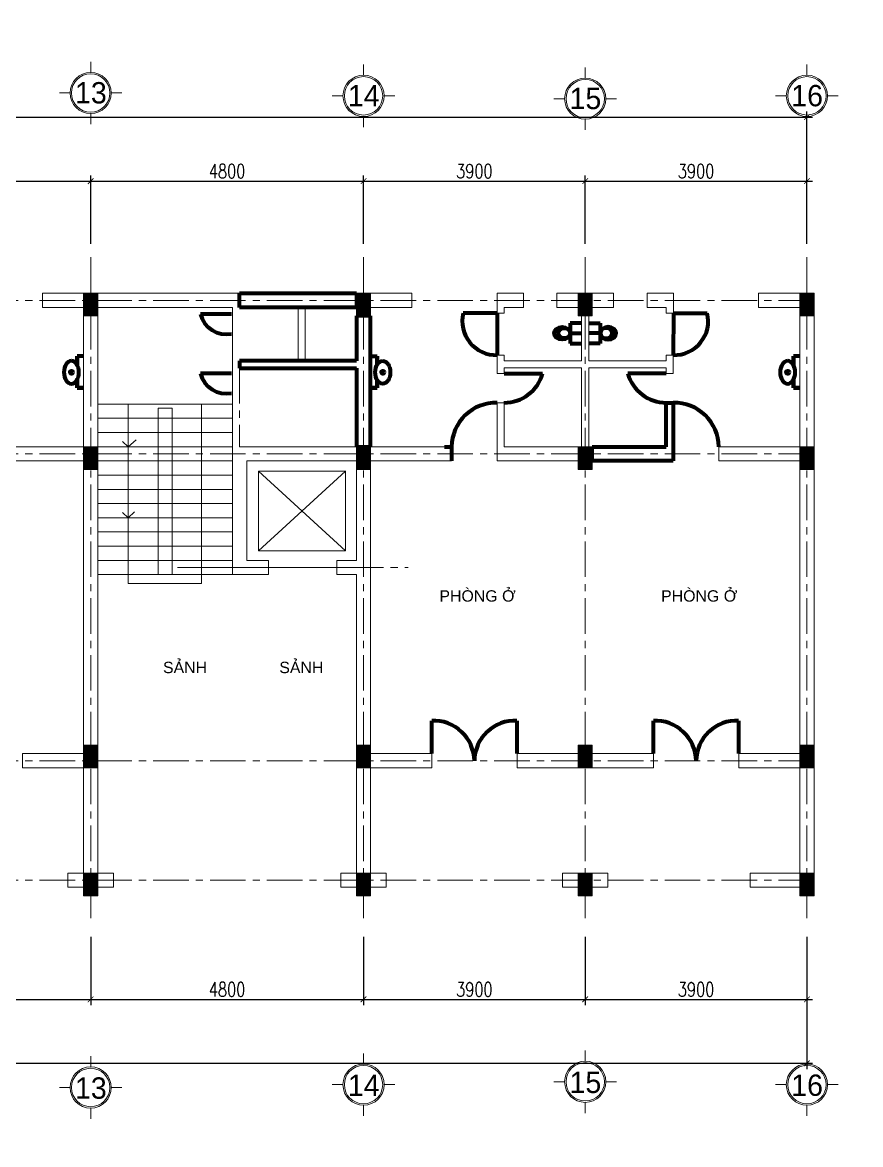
# Model space of a CAD drawing. Header units: millimetres. Extents: x 0 to 8478784, y 0 to 684185.
# Drawn here: x 4061572 to 4076316, y 247058 to 266799 of the extents above; entities that cross this region are included whole.
import ezdxf
from ezdxf.enums import TextEntityAlignment as Align

# ---------------------------------------------------------------- set-up
doc = ezdxf.new("R2010")
doc.units = ezdxf.units.MM
doc.header["$LTSCALE"] = 5000
doc.header["$MEASUREMENT"] = 0
doc.header["$PDMODE"] = 1
doc.header["$PDSIZE"] = -2
doc.linetypes.add('CENTER', pattern=[2, 1.25, -0.25, 0.25, -0.25])
doc.linetypes.add('HIDDEN', pattern=[0.375, 0.25, -0.125])
for name, color, linetype, lineweight in [('00-XM.Dim', 8, 'Continuous', 15), ('00-XMT.Axes', 22, 'CENTER', 15), ('00-XMT.Text', 4, 'Continuous', 20), ('02-XMT.Beams', 94, 'Continuous', 25), ('net thay', 7, 'Continuous', 15), ('Timtruc', 1, 'CENTER', 13)]:
    doc.layers.add(name, color=color, linetype=linetype, lineweight=lineweight)
doc.styles.add('S1', font='VHARIAL.TTF', dxfattribs={"height": 200})
doc.styles.add('VnAvantH', font='VHAVAN.TTF')
doc.styles.add('vnsimli 0.7', font='vnsimli.shx', dxfattribs={"width": 0.75})
doc.dimstyles.new('XMT 1-1-100', dxfattribs={"dimscale": 100, "dimtxt": 2.5, "dimasz": 1, "dimexe": 1, "dimexo": 0, "dimgap": 0.5, "dimtad": 1, "dimdec": 0, "dimzin": 0, "dimdsep": 46, "dimtxsty": 'vnsimli 0.7', "dimblk": 'ARCHTICK', "dimcen": 1.5, "dimdle": 1, "dimclrd": 8, "dimclre": 8, "dimclrt": 116, "dimadec": 0, "dimazin": 0, "dimtfac": 1, "dimtdec": 0, "dimtofl": 0, "dimtmove": 0, "dimatfit": 3, "dimfxl": 0.18, "dimtolj": 1, "dimtzin": 0, "dimarcsym": 0})

# ---------------------------------------------------------------- blocks, each defined once
blk = doc.blocks.new('_ArchTick')
at = {"color": 0, "linetype": 'ByBlock', "const_width": 0.15}
blk.add_lwpolyline([(-0.5, -0.5), (0.5, 0.5)], dxfattribs=at)
blk = doc.blocks.new('*D89')
at = {"layer": '00-XM.Dim', "color": 8, "linetype": 'Continuous', "lineweight": -2, "transparency": 16777216}
for p, q in [((4018702, 251492), (4018702, 248387)), ((4075372, 250224), (4075372, 248387)), ((4018602, 248487), (4075472, 248487))]:
    blk.add_line(p, q, dxfattribs=at)
at = {"layer": 'Defpoints', "color": 0, "linetype": 'Continuous', "lineweight": 100, "transparency": 16777216}
for p in [(4018702, 251492), (4075372, 250224), (4075372, 248487)]:
    blk.add_point(p, dxfattribs=at)
at = {"layer": '00-XM.Dim', "color": 8, "linetype": 'Continuous', "lineweight": -2, "transparency": 16777216, "xscale": 100, "yscale": 100, "zscale": 100, "rotation": 180}
blk.add_blockref('_ArchTick', (4018702, 248487), dxfattribs=at)
at = {"layer": '00-XM.Dim', "color": 8, "linetype": 'Continuous', "lineweight": -2, "transparency": 16777216, "xscale": 100, "yscale": 100, "zscale": 100}
blk.add_blockref('_ArchTick', (4075372, 248487), dxfattribs=at)
at = {"layer": '00-XM.Dim', "color": 116, "linetype": 'Continuous', "lineweight": 15, "transparency": 16777216, "insert": (4049073, 248662), "char_height": 250, "attachment_point": 5, "style": 'vnsimli 0.7'}
blk.add_mtext('\\A1;56670', dxfattribs=at)
blk = doc.blocks.new('*D85')
at = {"layer": '00-XM.Dim', "color": 8, "linetype": 'Continuous', "lineweight": -2, "transparency": 16777216}
for p, q in [((4058872, 250713), (4058872, 249512)), ((4062772, 250713), (4062772, 249512)), ((4058772, 249612), (4062872, 249612))]:
    blk.add_line(p, q, dxfattribs=at)
at = {"layer": 'Defpoints', "color": 0, "linetype": 'Continuous', "lineweight": 100, "transparency": 16777216}
for p in [(4058872, 250713), (4062772, 250713), (4062772, 249612)]:
    blk.add_point(p, dxfattribs=at)
at = {"layer": '00-XM.Dim', "color": 8, "linetype": 'Continuous', "lineweight": -2, "transparency": 16777216, "xscale": 100, "yscale": 100, "zscale": 100, "rotation": 180}
blk.add_blockref('_ArchTick', (4058872, 249612), dxfattribs=at)
at = {"layer": '00-XM.Dim', "color": 8, "linetype": 'Continuous', "lineweight": -2, "transparency": 16777216, "xscale": 100, "yscale": 100, "zscale": 100}
blk.add_blockref('_ArchTick', (4062772, 249612), dxfattribs=at)
at = {"layer": '00-XM.Dim', "color": 116, "linetype": 'Continuous', "lineweight": 15, "transparency": 16777216, "insert": (4060822, 249787), "char_height": 250, "attachment_point": 5, "style": 'vnsimli 0.7'}
blk.add_mtext('\\A1;3900', dxfattribs=at)
blk = doc.blocks.new('*D86')
at = {"layer": '00-XM.Dim', "color": 8, "linetype": 'Continuous', "lineweight": -2, "transparency": 16777216}
for p, q in [((4062772, 250713), (4062772, 249512)), ((4067572, 250713), (4067572, 249512)), ((4062672, 249612), (4067672, 249612))]:
    blk.add_line(p, q, dxfattribs=at)
at = {"layer": 'Defpoints', "color": 0, "linetype": 'Continuous', "lineweight": 100, "transparency": 16777216}
for p in [(4062772, 250713), (4067572, 250713), (4067572, 249612)]:
    blk.add_point(p, dxfattribs=at)
at = {"layer": '00-XM.Dim', "color": 8, "linetype": 'Continuous', "lineweight": -2, "transparency": 16777216, "xscale": 100, "yscale": 100, "zscale": 100, "rotation": 180}
blk.add_blockref('_ArchTick', (4062772, 249612), dxfattribs=at)
at = {"layer": '00-XM.Dim', "color": 8, "linetype": 'Continuous', "lineweight": -2, "transparency": 16777216, "xscale": 100, "yscale": 100, "zscale": 100}
blk.add_blockref('_ArchTick', (4067572, 249612), dxfattribs=at)
at = {"layer": '00-XM.Dim', "color": 116, "linetype": 'Continuous', "lineweight": 15, "transparency": 16777216, "insert": (4065172, 249787), "char_height": 250, "attachment_point": 5, "style": 'vnsimli 0.7'}
blk.add_mtext('\\A1;4800', dxfattribs=at)
blk = doc.blocks.new('*D87')
at = {"layer": '00-XM.Dim', "color": 8, "linetype": 'Continuous', "lineweight": -2, "transparency": 16777216}
for p, q in [((4067572, 250713), (4067572, 249512)), ((4071472, 250713), (4071472, 249512)), ((4067472, 249612), (4071572, 249612))]:
    blk.add_line(p, q, dxfattribs=at)
at = {"layer": 'Defpoints', "color": 0, "linetype": 'Continuous', "lineweight": 100, "transparency": 16777216}
for p in [(4067572, 250713), (4071472, 250713), (4071472, 249612)]:
    blk.add_point(p, dxfattribs=at)
at = {"layer": '00-XM.Dim', "color": 8, "linetype": 'Continuous', "lineweight": -2, "transparency": 16777216, "xscale": 100, "yscale": 100, "zscale": 100, "rotation": 180}
blk.add_blockref('_ArchTick', (4067572, 249612), dxfattribs=at)
at = {"layer": '00-XM.Dim', "color": 8, "linetype": 'Continuous', "lineweight": -2, "transparency": 16777216, "xscale": 100, "yscale": 100, "zscale": 100}
blk.add_blockref('_ArchTick', (4071472, 249612), dxfattribs=at)
at = {"layer": '00-XM.Dim', "color": 116, "linetype": 'Continuous', "lineweight": 15, "transparency": 16777216, "insert": (4069522, 249787), "char_height": 250, "attachment_point": 5, "style": 'vnsimli 0.7'}
blk.add_mtext('\\A1;3900', dxfattribs=at)
blk = doc.blocks.new('*D88')
at = {"layer": '00-XM.Dim', "color": 8, "linetype": 'Continuous', "lineweight": -2, "transparency": 16777216}
for p, q in [((4071472, 250713), (4071472, 249512)), ((4075372, 250713), (4075372, 249512)), ((4071372, 249612), (4075472, 249612))]:
    blk.add_line(p, q, dxfattribs=at)
at = {"layer": 'Defpoints', "color": 0, "linetype": 'Continuous', "lineweight": 100, "transparency": 16777216}
for p in [(4071472, 250713), (4075372, 250713), (4075372, 249612)]:
    blk.add_point(p, dxfattribs=at)
at = {"layer": '00-XM.Dim', "color": 8, "linetype": 'Continuous', "lineweight": -2, "transparency": 16777216, "xscale": 100, "yscale": 100, "zscale": 100, "rotation": 180}
blk.add_blockref('_ArchTick', (4071472, 249612), dxfattribs=at)
at = {"layer": '00-XM.Dim', "color": 8, "linetype": 'Continuous', "lineweight": -2, "transparency": 16777216, "xscale": 100, "yscale": 100, "zscale": 100}
blk.add_blockref('_ArchTick', (4075372, 249612), dxfattribs=at)
at = {"layer": '00-XM.Dim', "color": 116, "linetype": 'Continuous', "lineweight": 15, "transparency": 16777216, "insert": (4073422, 249787), "char_height": 250, "attachment_point": 5, "style": 'vnsimli 0.7'}
blk.add_mtext('\\A1;3900', dxfattribs=at)
blk = doc.blocks.new('*D105')
at = {"layer": '00-XM.Dim', "color": 8, "linetype": 'Continuous', "lineweight": -2, "transparency": 16777216}
for p, q in [((4018602, 265133), (4075472, 265133)), ((4018702, 262128), (4018702, 265233)), ((4075372, 263396), (4075372, 265233))]:
    blk.add_line(p, q, dxfattribs=at)
at = {"layer": 'Defpoints', "color": 0, "linetype": 'Continuous', "lineweight": 100, "transparency": 16777216}
for p in [(4075372, 265133), (4075372, 263396), (4018702, 262128)]:
    blk.add_point(p, dxfattribs=at)
at = {"layer": '00-XM.Dim', "color": 8, "linetype": 'Continuous', "lineweight": -2, "transparency": 16777216, "xscale": 100, "yscale": 100, "zscale": 100, "rotation": 180}
blk.add_blockref('_ArchTick', (4018702, 265133), dxfattribs=at)
at = {"layer": '00-XM.Dim', "color": 8, "linetype": 'Continuous', "lineweight": -2, "transparency": 16777216, "xscale": 100, "yscale": 100, "zscale": 100}
blk.add_blockref('_ArchTick', (4075372, 265133), dxfattribs=at)
at = {"layer": '00-XM.Dim', "color": 116, "linetype": 'Continuous', "lineweight": 15, "transparency": 16777216, "insert": (4049073, 265308), "char_height": 250, "attachment_point": 5, "style": 'vnsimli 0.7'}
blk.add_mtext('\\A1;56670', dxfattribs=at)
blk = doc.blocks.new('*D101')
at = {"layer": '00-XM.Dim', "color": 8, "linetype": 'Continuous', "lineweight": -2, "transparency": 16777216}
for p, q in [((4058772, 264008), (4062872, 264008)), ((4058872, 262907), (4058872, 264108)), ((4062772, 262907), (4062772, 264108))]:
    blk.add_line(p, q, dxfattribs=at)
at = {"layer": 'Defpoints', "color": 0, "linetype": 'Continuous', "lineweight": 100, "transparency": 16777216}
for p in [(4062772, 264008), (4058872, 262907), (4062772, 262907)]:
    blk.add_point(p, dxfattribs=at)
at = {"layer": '00-XM.Dim', "color": 8, "linetype": 'Continuous', "lineweight": -2, "transparency": 16777216, "xscale": 100, "yscale": 100, "zscale": 100, "rotation": 180}
blk.add_blockref('_ArchTick', (4058872, 264008), dxfattribs=at)
at = {"layer": '00-XM.Dim', "color": 8, "linetype": 'Continuous', "lineweight": -2, "transparency": 16777216, "xscale": 100, "yscale": 100, "zscale": 100}
blk.add_blockref('_ArchTick', (4062772, 264008), dxfattribs=at)
at = {"layer": '00-XM.Dim', "color": 116, "linetype": 'Continuous', "lineweight": 15, "transparency": 16777216, "insert": (4060822, 264183), "char_height": 250, "attachment_point": 5, "style": 'vnsimli 0.7'}
blk.add_mtext('\\A1;3900', dxfattribs=at)
blk = doc.blocks.new('*D102')
at = {"layer": '00-XM.Dim', "color": 8, "linetype": 'Continuous', "lineweight": -2, "transparency": 16777216}
for p, q in [((4062672, 264008), (4067672, 264008)), ((4062772, 262907), (4062772, 264108)), ((4067572, 262907), (4067572, 264108))]:
    blk.add_line(p, q, dxfattribs=at)
at = {"layer": 'Defpoints', "color": 0, "linetype": 'Continuous', "lineweight": 100, "transparency": 16777216}
for p in [(4067572, 264008), (4062772, 262907), (4067572, 262907)]:
    blk.add_point(p, dxfattribs=at)
at = {"layer": '00-XM.Dim', "color": 8, "linetype": 'Continuous', "lineweight": -2, "transparency": 16777216, "xscale": 100, "yscale": 100, "zscale": 100, "rotation": 180}
blk.add_blockref('_ArchTick', (4062772, 264008), dxfattribs=at)
at = {"layer": '00-XM.Dim', "color": 8, "linetype": 'Continuous', "lineweight": -2, "transparency": 16777216, "xscale": 100, "yscale": 100, "zscale": 100}
blk.add_blockref('_ArchTick', (4067572, 264008), dxfattribs=at)
at = {"layer": '00-XM.Dim', "color": 116, "linetype": 'Continuous', "lineweight": 15, "transparency": 16777216, "insert": (4065172, 264183), "char_height": 250, "attachment_point": 5, "style": 'vnsimli 0.7'}
blk.add_mtext('\\A1;4800', dxfattribs=at)
blk = doc.blocks.new('*D103')
at = {"layer": '00-XM.Dim', "color": 8, "linetype": 'Continuous', "lineweight": -2, "transparency": 16777216}
for p, q in [((4067472, 264008), (4071572, 264008)), ((4067572, 262907), (4067572, 264108)), ((4071472, 262907), (4071472, 264108))]:
    blk.add_line(p, q, dxfattribs=at)
at = {"layer": 'Defpoints', "color": 0, "linetype": 'Continuous', "lineweight": 100, "transparency": 16777216}
for p in [(4071472, 264008), (4067572, 262907), (4071472, 262907)]:
    blk.add_point(p, dxfattribs=at)
at = {"layer": '00-XM.Dim', "color": 8, "linetype": 'Continuous', "lineweight": -2, "transparency": 16777216, "xscale": 100, "yscale": 100, "zscale": 100, "rotation": 180}
blk.add_blockref('_ArchTick', (4067572, 264008), dxfattribs=at)
at = {"layer": '00-XM.Dim', "color": 8, "linetype": 'Continuous', "lineweight": -2, "transparency": 16777216, "xscale": 100, "yscale": 100, "zscale": 100}
blk.add_blockref('_ArchTick', (4071472, 264008), dxfattribs=at)
at = {"layer": '00-XM.Dim', "color": 116, "linetype": 'Continuous', "lineweight": 15, "transparency": 16777216, "insert": (4069522, 264183), "char_height": 250, "attachment_point": 5, "style": 'vnsimli 0.7'}
blk.add_mtext('\\A1;3900', dxfattribs=at)
blk = doc.blocks.new('*D104')
at = {"layer": '00-XM.Dim', "color": 8, "linetype": 'Continuous', "lineweight": -2, "transparency": 16777216}
for p, q in [((4071372, 264008), (4075472, 264008)), ((4071472, 262907), (4071472, 264108)), ((4075372, 262907), (4075372, 264108))]:
    blk.add_line(p, q, dxfattribs=at)
at = {"layer": 'Defpoints', "color": 0, "linetype": 'Continuous', "lineweight": 100, "transparency": 16777216}
for p in [(4075372, 264008), (4071472, 262907), (4075372, 262907)]:
    blk.add_point(p, dxfattribs=at)
at = {"layer": '00-XM.Dim', "color": 8, "linetype": 'Continuous', "lineweight": -2, "transparency": 16777216, "xscale": 100, "yscale": 100, "zscale": 100, "rotation": 180}
blk.add_blockref('_ArchTick', (4071472, 264008), dxfattribs=at)
at = {"layer": '00-XM.Dim', "color": 8, "linetype": 'Continuous', "lineweight": -2, "transparency": 16777216, "xscale": 100, "yscale": 100, "zscale": 100}
blk.add_blockref('_ArchTick', (4075372, 264008), dxfattribs=at)
at = {"layer": '00-XM.Dim', "color": 116, "linetype": 'Continuous', "lineweight": 15, "transparency": 16777216, "insert": (4073422, 264183), "char_height": 250, "attachment_point": 5, "style": 'vnsimli 0.7'}
blk.add_mtext('\\A1;3900', dxfattribs=at)
blk = doc.blocks.new('00-XMT-Axis symbol')
at = {"layer": '00-XMT.Axes', "linetype": 'Continuous'}
for p, q in [((0, 2.9), (0, 4.4)), ((-2.9, 0), (-4.4, 0)), ((2.9, 0), (4.4, 0)), ((0, -2.9), (0, -4.4))]:
    blk.add_line(p, q, dxfattribs=at)
blk.add_circle((0, 0), 2.9, dxfattribs=at)
at = {"layer": '00-XMT.Axes', "color": 7, "linetype": 'Continuous'}
blk.add_circle((0, 0), 2.7, dxfattribs=at)
at = {"layer": '00-XMT.Text', "color": 7, "style": 'VnAvantH'}
blk.add_attdef('00', text='', height=3, dxfattribs=at).set_placement((0.03, -1.47), align=Align.CENTER)

msp = doc.modelspace()

# ---------------------------------------------------------------- hatches: boundary and pattern name
at = {"layer": '02-XMT.Beams', "linetype": 'ByBlock', "lineweight": 15}
h = msp.add_hatch(dxfattribs=at)
h.set_pattern_fill('ANSI31', color=256, scale=100, style=0)
h.set_pattern_definition([(45, (2182090.061, -103595.351), (-8.838834765, 8.838834765), [])])
h.paths.add_polyline_path([(4062647.1, 261634.9), (4062647.1, 262034.9), (4062897.1, 262034.9), (4062897.1, 261634.9)])
h = msp.add_hatch(dxfattribs=at)
h.set_pattern_fill('ANSI31', color=256, scale=100, style=0)
h.set_pattern_definition([(45, (2186890.061, -103595.351), (-8.838834765, 8.838834765), [])])
h.paths.add_polyline_path([(4067447.1, 261634.9), (4067447.1, 262034.9), (4067697.1, 262034.9), (4067697.1, 261634.9)])
h = msp.add_hatch(dxfattribs=at)
h.set_pattern_fill('ANSI31', color=256, scale=100, style=0)
h.set_pattern_definition([(45, (2190790.061, -103595.351), (-8.838834765, 8.838834765), [])])
h.paths.add_polyline_path([(4071347.1, 261634.9), (4071347.1, 262034.9), (4071597.1, 262034.9), (4071597.1, 261634.9)])
h = msp.add_hatch(dxfattribs=at)
h.set_pattern_fill('ANSI31', color=256, scale=100, style=0)
h.set_pattern_definition([(45, (2194690.061, -103595.351), (-8.838834765, 8.838834765), [])])
h.paths.add_polyline_path([(4075247.1, 261634.9), (4075247.1, 262034.9), (4075497.1, 262034.9), (4075497.1, 261634.9)])
h = msp.add_hatch(dxfattribs=at)
h.set_pattern_fill('ANSI31', color=256, scale=100, style=0)
h.set_pattern_definition([(45, (2182090.061, -106295.351), (-8.838834765, 8.838834765), [])])
h.paths.add_polyline_path([(4062647.1, 258934.9), (4062647.1, 259334.9), (4062897.1, 259334.9), (4062897.1, 258934.9)])
h = msp.add_hatch(dxfattribs=at)
h.set_pattern_fill('ANSI31', color=256, scale=100, style=0)
h.set_pattern_definition([(45, (2186890.061, -106295.351), (-8.838834765, 8.838834765), [])])
h.paths.add_polyline_path([(4067447.1, 258934.9), (4067447.1, 259334.9), (4067697.1, 259334.9), (4067697.1, 258934.9)])
h = msp.add_hatch(dxfattribs=at)
h.set_pattern_fill('ANSI31', color=256, scale=100, style=0)
h.set_pattern_definition([(45, (2190790.061, -106295.351), (-8.838834765, 8.838834765), [])])
h.paths.add_polyline_path([(4071347.1, 258934.9), (4071347.1, 259334.9), (4071597.1, 259334.9), (4071597.1, 258934.9)])
h = msp.add_hatch(dxfattribs=at)
h.set_pattern_fill('ANSI31', color=256, scale=100, style=0)
h.set_pattern_definition([(45, (2194690.061, -106295.351), (-8.838834765, 8.838834765), [])])
h.paths.add_polyline_path([(4075247.1, 258934.9), (4075247.1, 259334.9), (4075497.1, 259334.9), (4075497.1, 258934.9)])
h = msp.add_hatch(dxfattribs=at)
h.set_pattern_fill('ANSI31', color=256, scale=100, style=0)
h.set_pattern_definition([(45, (2182090.061, -111545.351), (-8.838834765, 8.838834765), [])])
h.paths.add_polyline_path([(4062647.1, 253684.9), (4062647.1, 254084.9), (4062897.1, 254084.9), (4062897.1, 253684.9)])
h = msp.add_hatch(dxfattribs=at)
h.set_pattern_fill('ANSI31', color=256, scale=100, style=0)
h.set_pattern_definition([(45, (2186890.061, -111545.351), (-8.838834765, 8.838834765), [])])
h.paths.add_polyline_path([(4067447.1, 253684.9), (4067447.1, 254084.9), (4067697.1, 254084.9), (4067697.1, 253684.9)])
h = msp.add_hatch(dxfattribs=at)
h.set_pattern_fill('ANSI31', color=256, scale=100, style=0)
h.set_pattern_definition([(45, (2190790.061, -111545.351), (-8.838834765, 8.838834765), [])])
h.paths.add_polyline_path([(4071347.1, 253684.9), (4071347.1, 254084.9), (4071597.1, 254084.9), (4071597.1, 253684.9)])
h = msp.add_hatch(dxfattribs=at)
h.set_pattern_fill('ANSI31', color=256, scale=100, style=0)
h.set_pattern_definition([(45, (2194690.061, -111545.351), (-8.838834765, 8.838834765), [])])
h.paths.add_polyline_path([(4075247.1, 253684.9), (4075247.1, 254084.9), (4075497.1, 254084.9), (4075497.1, 253684.9)])
h = msp.add_hatch(dxfattribs=at)
h.set_pattern_fill('ANSI31', color=256, scale=100, style=0)
h.set_pattern_definition([(45, (2182090.061, -113795.351), (-8.838834765, 8.838834765), [])])
h.paths.add_polyline_path([(4062647.1, 251434.9), (4062647.1, 251834.9), (4062897.1, 251834.9), (4062897.1, 251434.9)])
h = msp.add_hatch(dxfattribs=at)
h.set_pattern_fill('ANSI31', color=256, scale=100, style=0)
h.set_pattern_definition([(45, (2186890.061, -113795.351), (-8.838834765, 8.838834765), [])])
h.paths.add_polyline_path([(4067447.1, 251434.9), (4067447.1, 251834.9), (4067697.1, 251834.9), (4067697.1, 251434.9)])
h = msp.add_hatch(dxfattribs=at)
h.set_pattern_fill('ANSI31', color=256, scale=100, style=0)
h.set_pattern_definition([(45, (2190790.061, -113795.351), (-8.838834765, 8.838834765), [])])
h.paths.add_polyline_path([(4071347.1, 251434.9), (4071347.1, 251834.9), (4071597.1, 251834.9), (4071597.1, 251434.9)])
h = msp.add_hatch(dxfattribs=at)
h.set_pattern_fill('ANSI31', color=256, scale=100, style=0)
h.set_pattern_definition([(45, (2194690.061, -113795.351), (-8.838834765, 8.838834765), [])])
h.paths.add_polyline_path([(4075247.1, 251434.9), (4075247.1, 251834.9), (4075497.1, 251834.9), (4075497.1, 251434.9)])

# ---------------------------------------------------------------- linework, layer by layer
at = {"layer": '00-XM.Dim', "linetype": 'Continuous', "lineweight": 15}
for p, q in [((4075372.1, 263395.9), (4075372.1, 264138.6)), ((4075372.1, 250223.9), (4075372.1, 249481.3))]:
    msp.add_line(p, q, dxfattribs=at)
at = {"layer": '00-XMT.Axes', "color": 8, "linetype": 'CENTER', "lineweight": 15, "ltscale": 0.1}
for p, q in [((4062772.1, 262668.5), (4062772.1, 250924.8)), ((4067572.1, 262668.5), (4067572.1, 250924.8)), ((4071472.1, 262668.5), (4071472.1, 250924.8)), ((4075372.1, 262668.5), (4075372.1, 250924.8)), ((4075497.1, 261909.9), (4047047.1, 261909.9)), ((4065392.1, 260719.8), (4065392.1, 259334.9)), ((4075497.1, 259209.9), (4047047.1, 259209.9)), ((4064298.2, 257209.9), (4068356.8, 257209.9)), ((4075497.1, 253809.9), (4047047.1, 253809.9)), ((4075497.1, 251709.9), (4047047.1, 251709.9))]:
    msp.add_line(p, q, dxfattribs=at)
at = {"layer": '00-XMT.Axes', "linetype": 'CENTER', "lineweight": 15, "ltscale": 0.1}
msp.add_line((4067447.1, 257209.9), (4064298.2, 257209.9), dxfattribs=at)
at = {"layer": '02-XMT.Beams', "linetype": 'ByBlock', "lineweight": 15}
for p, q in [((4065812.1, 262034.9), (4061922.1, 262034.9)), ((4065812.1, 262034.9), (4061922.1, 262034.9)), ((4065812.1, 262034.9), (4061922.1, 262034.9)), ((4062772.1, 262034.9), (4061922.1, 262034.9)), ((4061922.1, 262034.9), (4061922.1, 261784.9)), ((4062647.1, 262034.9), (4062897.1, 262034.9)), ((4062647.1, 261634.9), (4062647.1, 262034.9)), ((4062897.1, 262034.9), (4062897.1, 261634.9)), ((4065812.1, 262034.9), (4065392.1, 262034.9)), ((4065812.1, 262034.9), (4067152.1, 262034.9)), ((4068422.1, 262034.9), (4067152.1, 262034.9)), ((4068422.1, 262034.9), (4067152.1, 262034.9)), ((4068422.1, 262034.9), (4067152.1, 262034.9)), ((4067572.1, 262034.9), (4067152.1, 262034.9)), ((4067447.1, 262034.9), (4067697.1, 262034.9)), ((4067447.1, 261634.9), (4067447.1, 262034.9)), ((4067572.1, 262034.9), (4068422.1, 262034.9)), ((4067697.1, 262034.9), (4067697.1, 261634.9)), ((4068422.1, 262034.9), (4068422.1, 261784.9)), ((4069921.6, 261784.9), (4069921.6, 262034.9)), ((4069921.6, 262034.9), (4070384.1, 262034.9)), ((4070384.1, 262034.9), (4070384.1, 261784.9)), ((4071972.1, 262034.9), (4070972.1, 262034.9)), ((4071972.1, 262034.9), (4070972.1, 262034.9)), ((4071972.1, 262034.9), (4070972.1, 262034.9)), ((4070972.1, 262034.9), (4071972.1, 262034.9)), ((4070972.1, 262034.9), (4071972.1, 262034.9)), ((4070972.1, 262034.9), (4071347.1, 262034.9)), ((4070972.1, 262034.9), (4071972.1, 262034.9)), ((4071072.1, 262034.9), (4070972.1, 262034.9)), ((4070972.1, 262034.9), (4070972.1, 261784.9)), ((4071472.1, 262034.9), (4071072.1, 262034.9)), ((4071347.1, 262034.9), (4071597.1, 262034.9)), ((4071347.1, 261634.9), (4071347.1, 262034.9)), ((4071472.1, 262034.9), (4071872.1, 262034.9)), ((4071972.1, 262034.9), (4071597.1, 262034.9)), ((4071597.1, 262034.9), (4071597.1, 261634.9)), ((4071872.1, 262034.9), (4071972.1, 262034.9)), ((4071972.1, 262034.9), (4071972.1, 261784.9)), ((4073022.5, 262034.9), (4072560, 262034.9)), ((4072560, 262034.9), (4072560, 261784.9)), ((4073022.5, 261784.9), (4073022.5, 262034.9)), ((4075497.1, 262034.9), (4074522.1, 262034.9)), ((4075497.1, 262034.9), (4074522.1, 262034.9)), ((4075497.1, 262034.9), (4074522.1, 262034.9)), ((4075497.1, 262034.9), (4074522.1, 262034.9)), ((4075372.1, 262034.9), (4074522.1, 262034.9)), ((4074522.1, 262034.9), (4074522.1, 261784.9)), ((4075247.1, 262034.9), (4075497.1, 262034.9)), ((4075247.1, 261634.9), (4075247.1, 262034.9)), ((4075497.1, 262034.9), (4075372.1, 262034.9)), ((4075497.1, 262034.9), (4075372.1, 262034.9)), ((4075497.1, 251584.9), (4075497.1, 262034.9)), ((4075497.1, 262034.9), (4075497.1, 261909.9)), ((4075497.1, 262034.9), (4075497.1, 256809.9)), ((4075497.1, 262034.9), (4075497.1, 261909.9)), ((4075497.1, 262034.9), (4075497.1, 261909.9)), ((4075497.1, 262034.9), (4075497.1, 261909.9)), ((4075497.1, 262034.9), (4075497.1, 261634.9)), ((4062647.1, 261784.9), (4061922.1, 261784.9)), ((4065267.1, 261784.9), (4062897.1, 261784.9)), ((4065267.1, 261784.9), (4065267.1, 258809.9)), ((4065812.1, 261784.9), (4065392.1, 261784.9)), ((4067152.1, 261784.9), (4065812.1, 261784.9)), ((4066419.6, 261784.9), (4066419.6, 260844.5)), ((4066544.6, 261784.9), (4066544.6, 260844.5)), ((4068422.1, 261784.9), (4067152.1, 261784.9)), ((4069921.6, 261784.9), (4069921.6, 261684.9)), ((4070046.6, 261684.9), (4070046.6, 261784.9)), ((4070384.1, 261784.9), (4070046.6, 261784.9)), ((4071972.1, 261784.9), (4070972.1, 261784.9)), ((4070972.1, 261784.9), (4071472.1, 261784.9)), ((4071597.1, 261784.9), (4071972.1, 261784.9)), ((4072560, 261784.9), (4072897.5, 261784.9)), ((4072897.5, 261684.9), (4072897.5, 261784.9)), ((4073022.5, 261784.9), (4073022.5, 261684.9)), ((4075247.1, 261784.9), (4074522.1, 261784.9)), ((4075247.1, 251834.9), (4075247.1, 261784.9)), ((4062647.1, 251984.9), (4062647.1, 261634.9)), ((4062647.1, 251984.9), (4062647.1, 261634.9)), ((4062897.1, 261634.9), (4062647.1, 261634.9)), ((4062897.1, 261634.9), (4062897.1, 251984.9)), ((4062897.1, 261634.9), (4062897.1, 251984.9)), ((4067447.1, 260844.5), (4067447.1, 261634.9)), ((4067697.1, 261634.9), (4067447.1, 261634.9)), ((4067697.1, 261634.9), (4067697.1, 259334.9)), ((4069921.6, 261684.9), (4070046.6, 261684.9)), ((4071597.1, 261634.9), (4071347.1, 261634.9)), ((4071409.6, 260847.4), (4071409.6, 261634.9)), ((4071409.6, 260847.4), (4071409.6, 261634.9)), ((4071472.1, 261634.9), (4071409.6, 261634.9)), ((4071409.6, 261634.9), (4071409.6, 260847.4)), ((4071472.1, 261634.9), (4071534.6, 261634.9)), ((4071534.6, 261634.9), (4071534.6, 260847.4)), ((4071534.6, 260847.4), (4071534.6, 261634.9)), ((4071534.6, 260847.4), (4071534.6, 261634.9)), ((4073022.5, 261684.9), (4072897.5, 261684.9)), ((4075497.1, 261634.9), (4075247.1, 261634.9)), ((4067447.1, 260844.5), (4065392.1, 260844.5)), ((4069922.5, 260622.4), (4069922.5, 260947.4)), ((4069922.5, 260947.4), (4070047.5, 260947.4)), ((4070047.5, 260947.4), (4070047.5, 260844.5)), ((4070047.5, 260844.5), (4070622.1, 260847.4)), ((4071409.6, 260847.4), (4070620.7, 260847.4)), ((4070622.1, 260847.4), (4071409.6, 260847.4)), ((4072322, 260847.4), (4071534.6, 260847.4)), ((4071534.6, 260847.4), (4072323.5, 260847.4)), ((4072896.6, 260844.5), (4072322, 260847.4)), ((4073021.6, 260947.4), (4072896.6, 260947.4)), ((4072896.6, 260947.4), (4072896.6, 260844.5)), ((4073021.6, 260622.4), (4073021.6, 260947.4)), ((4065392.1, 260719.8), (4067447.1, 260721)), ((4067447.1, 259334.9), (4067447.1, 260721)), ((4070047.5, 260622.4), (4069922.5, 260622.4)), ((4070622.1, 260722.4), (4070047.5, 260722.4)), ((4070047.5, 260722.4), (4070047.5, 260622.4)), ((4070620.7, 260722.4), (4071409.6, 260722.4)), ((4071409.6, 260722.4), (4070622.1, 260722.4)), ((4071409.6, 259334.9), (4071409.6, 260722.4)), ((4071409.6, 260722.4), (4071409.6, 259334.9)), ((4071534.6, 260722.4), (4072322, 260722.4)), ((4071534.6, 260722.4), (4071534.6, 259334.9)), ((4072323.5, 260722.4), (4071534.6, 260722.4)), ((4071534.6, 259334.9), (4071534.6, 260722.4)), ((4072322, 260722.4), (4072896.6, 260722.4)), ((4072896.6, 260722.4), (4072896.6, 260622.4)), ((4072896.6, 260622.4), (4073021.6, 260622.4)), ((4065267.1, 260084.9), (4062897.1, 260084.9)), ((4063433, 256930.7), (4063433, 260084.9)), ((4063957.1, 260013.6), (4063957.1, 257084.9)), ((4064207.1, 260013.6), (4063957.1, 260013.6)), ((4064207.1, 260013.6), (4064207.1, 257084.9)), ((4064722.8, 260084.9), (4064722.8, 256930.7)), ((4069922.1, 259209.9), (4069922.1, 260109.9)), ((4069922.1, 260109.9), (4070047.1, 260109.9)), ((4070047.1, 260109.9), (4070047.1, 259334.9)), ((4073022.1, 260109.9), (4072897.1, 260109.9)), ((4072897.1, 260109.9), (4072897.1, 259334.9)), ((4073022.1, 259209.9), (4073022.1, 260109.9)), ((4065267.1, 259834.9), (4062897.1, 259834.9)), ((4065267.1, 259584.9), (4062897.1, 259584.9)), ((4063433, 259334.9), (4063329.4, 259424.9)), ((4063433, 259334.9), (4063570, 259457)), ((4063570, 259457), (4063433, 259334.9)), ((4062772.1, 259334.9), (4061222.1, 259334.9)), ((4062647.1, 259334.9), (4062647.1, 259084.9)), ((4062647.1, 259334.9), (4062897.1, 259334.9)), ((4062647.1, 258934.9), (4062647.1, 259334.9)), ((4065267.1, 259334.9), (4062897.1, 259334.9)), ((4062897.1, 259334.9), (4062897.1, 258934.9)), ((4065267.1, 259209.9), (4065267.1, 258924.9)), ((4065267.1, 259209.9), (4065267.1, 258809.9)), ((4067447.1, 259334.9), (4065392.1, 259334.9)), ((4067447.1, 259334.9), (4067697.1, 259334.9)), ((4067447.1, 258934.9), (4067447.1, 259334.9)), ((4067697.1, 259334.9), (4068997.1, 259334.9)), ((4067697.1, 259334.9), (4067697.1, 258934.9)), ((4069922.1, 259334.9), (4069922.1, 259084.9)), ((4071472.1, 259334.9), (4070047.1, 259334.9)), ((4071347.1, 259334.9), (4071597.1, 259334.9)), ((4071347.1, 258934.9), (4071347.1, 259334.9)), ((4071534.6, 259334.9), (4071409.6, 259334.9)), ((4071409.6, 259334.9), (4071534.6, 259334.9)), ((4071472.1, 259334.9), (4072897.1, 259334.9)), ((4071597.1, 259334.9), (4071597.1, 258934.9)), ((4073022.1, 259334.9), (4073022.1, 259084.9)), ((4075372.1, 259334.9), (4073822.1, 259334.9)), ((4073822.1, 259334.9), (4073822.1, 259084.9)), ((4075247.1, 259334.9), (4075497.1, 259334.9)), ((4075247.1, 258934.9), (4075247.1, 259334.9)), ((4075497.1, 259334.9), (4075372.1, 259334.9)), ((4075497.1, 259334.9), (4075497.1, 259209.9)), ((4075497.1, 259334.9), (4075497.1, 259209.9)), ((4075497.1, 259334.9), (4075497.1, 258934.9)), ((4061222.1, 259084.9), (4062647.1, 259084.9)), ((4065267.1, 259084.9), (4062897.1, 259084.9)), ((4065517.1, 259084.9), (4065517.1, 258809.9)), ((4067447.1, 259084.9), (4065517.1, 259084.9)), ((4067447.1, 257334.9), (4067447.1, 259084.9)), ((4067697.1, 259084.9), (4067697.1, 251984.9)), ((4067697.1, 259084.9), (4069122.1, 259084.9)), ((4069922.1, 259084.9), (4071347.1, 259084.9)), ((4073022.1, 259084.9), (4071597.1, 259084.9)), ((4073822.1, 259084.9), (4075247.1, 259084.9)), ((4062897.1, 258934.9), (4062647.1, 258934.9)), ((4065267.1, 258834.9), (4062897.1, 258834.9)), ((4065267.1, 258924.9), (4065267.1, 258809.9)), ((4065267.1, 257609.9), (4065267.1, 258834.9)), ((4065517.1, 258809.9), (4065517.1, 257609.9)), ((4067263.3, 258902.8), (4065727.4, 258902.8)), ((4065727.4, 258902.8), (4065727.4, 257505)), ((4067256.1, 258902.8), (4065727.4, 257505)), ((4065727.4, 257505), (4065727.4, 258902.8)), ((4065727.4, 258902.8), (4067256.1, 257505)), ((4067256.1, 257505), (4067256.1, 258902.8)), ((4067697.1, 258934.9), (4067447.1, 258934.9)), ((4071597.1, 258934.9), (4071347.1, 258934.9)), ((4075497.1, 258934.9), (4075247.1, 258934.9)), ((4065267.1, 258584.9), (4062897.1, 258584.9)), ((4065267.1, 258334.9), (4062897.1, 258334.9)), ((4065267.1, 258084.9), (4062897.1, 258084.9)), ((4063433, 258084.9), (4063329.4, 258174.8)), ((4063433, 258084.9), (4063545.9, 258190.9)), ((4063545.9, 258190.9), (4063433, 258084.9)), ((4065267.1, 257834.9), (4062897.1, 257834.9)), ((4065267.1, 257584.9), (4062897.1, 257584.9)), ((4065267.1, 257609.9), (4065267.1, 257084.9)), ((4065267.1, 257609.9), (4065267.1, 257494.9)), ((4065517.1, 257609.9), (4065517.1, 257334.9)), ((4065727.4, 257505), (4067256.1, 257505)), ((4065267.1, 257334.9), (4062897.1, 257334.9)), ((4065901.5, 257334.9), (4065517.1, 257334.9)), ((4065901.5, 257084.9), (4065901.5, 257334.9)), ((4067447.1, 257334.9), (4067101.5, 257334.9)), ((4067101.5, 257334.9), (4067101.5, 257084.9)), ((4065267.1, 257084.9), (4062897.1, 257084.9)), ((4065517.1, 257084.9), (4065267.1, 257084.9)), ((4065901.5, 257084.9), (4065517.1, 257084.9)), ((4067447.1, 257084.9), (4067101.5, 257084.9)), ((4067447.1, 251984.9), (4067447.1, 257084.9)), ((4064722.8, 256930.7), (4063433, 256930.7)), ((4062647.1, 254084.9), (4062897.1, 254084.9)), ((4062647.1, 253684.9), (4062647.1, 254084.9)), ((4062897.1, 254084.9), (4062897.1, 253684.9)), ((4067447.1, 254084.9), (4067697.1, 254084.9)), ((4067447.1, 253684.9), (4067447.1, 254084.9)), ((4067697.1, 254084.9), (4067697.1, 253684.9)), ((4071347.1, 254084.9), (4071597.1, 254084.9)), ((4071347.1, 253684.9), (4071347.1, 254084.9)), ((4071597.1, 254084.9), (4071597.1, 253684.9)), ((4075247.1, 254084.9), (4075497.1, 254084.9)), ((4075247.1, 253684.9), (4075247.1, 254084.9)), ((4075497.1, 254084.9), (4075372.1, 254084.9)), ((4075497.1, 254084.9), (4075497.1, 253959.9)), ((4075497.1, 254084.9), (4075497.1, 253959.9)), ((4075497.1, 254084.9), (4075497.1, 253684.9)), ((4062647.1, 253934.9), (4061572.1, 253934.9)), ((4061572.1, 253934.9), (4061572.1, 253684.9)), ((4068772.1, 253934.9), (4067697.1, 253934.9)), ((4068772.1, 253684.9), (4068772.1, 253934.9)), ((4071472.1, 253934.9), (4070272.1, 253934.9)), ((4070272.1, 253934.9), (4070272.1, 253684.9)), ((4072672.1, 253934.9), (4071472.1, 253934.9)), ((4072672.1, 253684.9), (4072672.1, 253934.9)), ((4075247.1, 253934.9), (4074172.1, 253934.9)), ((4074172.1, 253934.9), (4074172.1, 253684.9)), ((4061572.1, 253684.9), (4062772.1, 253684.9)), ((4062897.1, 253684.9), (4062647.1, 253684.9)), ((4067697.1, 253684.9), (4067447.1, 253684.9)), ((4067572.1, 253684.9), (4068772.1, 253684.9)), ((4070272.1, 253684.9), (4071472.1, 253684.9)), ((4071597.1, 253684.9), (4071347.1, 253684.9)), ((4071472.1, 253684.9), (4072672.1, 253684.9)), ((4074172.1, 253684.9), (4075372.1, 253684.9)), ((4075497.1, 253684.9), (4075247.1, 253684.9)), ((4062647.1, 251834.9), (4062647.1, 251984.9)), ((4062897.1, 251984.9), (4062897.1, 251834.9)), ((4067447.1, 251834.9), (4067447.1, 251984.9)), ((4067697.1, 251984.9), (4067697.1, 251834.9)), ((4062772.1, 251834.9), (4062372.1, 251834.9)), ((4062372.1, 251834.9), (4062372.1, 251584.9)), ((4062897.1, 251834.9), (4062647.1, 251834.9)), ((4062897.1, 251834.9), (4062647.1, 251834.9)), ((4062647.1, 251834.9), (4062897.1, 251834.9)), ((4062647.1, 251434.9), (4062647.1, 251834.9)), ((4063172.1, 251834.9), (4062772.1, 251834.9)), ((4062897.1, 251834.9), (4062897.1, 251434.9)), ((4063172.1, 251584.9), (4063172.1, 251834.9)), ((4067572.1, 251834.9), (4067172.1, 251834.9)), ((4067172.1, 251834.9), (4067172.1, 251584.9)), ((4067697.1, 251834.9), (4067447.1, 251834.9)), ((4067447.1, 251834.9), (4067697.1, 251834.9)), ((4067447.1, 251434.9), (4067447.1, 251834.9)), ((4067972.1, 251834.9), (4067572.1, 251834.9)), ((4067697.1, 251834.9), (4067697.1, 251434.9)), ((4067972.1, 251584.9), (4067972.1, 251834.9)), ((4071472.1, 251834.9), (4071072.1, 251834.9)), ((4071072.1, 251834.9), (4071072.1, 251584.9)), ((4071347.1, 251834.9), (4071597.1, 251834.9)), ((4071347.1, 251434.9), (4071347.1, 251834.9)), ((4071872.1, 251834.9), (4071472.1, 251834.9)), ((4071597.1, 251834.9), (4071597.1, 251434.9)), ((4071872.1, 251584.9), (4071872.1, 251834.9)), ((4074372.1, 251584.9), (4074372.1, 251834.9)), ((4074372.1, 251834.9), (4075247.1, 251834.9)), ((4075247.1, 251834.9), (4075497.1, 251834.9)), ((4075247.1, 251434.9), (4075247.1, 251834.9)), ((4075497.1, 251834.9), (4075372.1, 251834.9)), ((4075497.1, 251834.9), (4075497.1, 251709.9)), ((4075497.1, 251834.9), (4075497.1, 251709.9)), ((4075497.1, 251834.9), (4075497.1, 251434.9)), ((4062372.1, 251584.9), (4062647.1, 251584.9)), ((4062772.1, 251584.9), (4062647.1, 251584.9)), ((4062772.1, 251584.9), (4063172.1, 251584.9)), ((4067172.1, 251584.9), (4067447.1, 251584.9)), ((4067572.1, 251584.9), (4067447.1, 251584.9)), ((4067572.1, 251584.9), (4067972.1, 251584.9)), ((4071072.1, 251584.9), (4071347.1, 251584.9)), ((4071472.1, 251584.9), (4071347.1, 251584.9)), ((4071472.1, 251584.9), (4071872.1, 251584.9)), ((4075247.1, 251584.9), (4074372.1, 251584.9)), ((4062647.1, 251434.9), (4062897.1, 251434.9)), ((4062647.1, 251434.9), (4062897.1, 251434.9)), ((4062647.1, 251434.9), (4062897.1, 251434.9)), ((4062897.1, 251434.9), (4062647.1, 251434.9)), ((4067447.1, 251434.9), (4067697.1, 251434.9)), ((4067447.1, 251434.9), (4067697.1, 251434.9)), ((4067697.1, 251434.9), (4067447.1, 251434.9)), ((4071347.1, 251434.9), (4071597.1, 251434.9)), ((4071597.1, 251434.9), (4071347.1, 251434.9)), ((4075247.1, 251434.9), (4075497.1, 251434.9)), ((4075497.1, 251434.9), (4075247.1, 251434.9))]:
    msp.add_line(p, q, dxfattribs=at)
at = {"layer": '02-XMT.Beams', "lineweight": 100}
for p, q in [((4065392.1, 261784.9), (4065392.1, 262034.9)), ((4065392.1, 262034.9), (4067447.1, 262034.9)), ((4067447.1, 262034.9), (4067447.1, 261784.9)), ((4067447.1, 261784.9), (4065392.1, 261784.9)), ((4065247.1, 261669), (4064706.2, 261669)), ((4067697.1, 261634.9), (4067447.1, 261634.9)), ((4067447.1, 261634.9), (4067447.1, 260844.5)), ((4067697.1, 259334.9), (4067697.1, 261634.9)), ((4069921.6, 261684.9), (4069324.5, 261684.9)), ((4069921.6, 261684.9), (4069922.5, 260947.4)), ((4073022.5, 261684.9), (4073021.6, 260947.4)), ((4073022.5, 261684.9), (4073619.7, 261684.9)), ((4071409.6, 261510), (4071207.5, 261510)), ((4071207.5, 261510), (4071207.5, 261153.5)), ((4071534.6, 261510), (4071736.7, 261510)), ((4071736.7, 261510), (4071736.7, 261153.5)), ((4071207.5, 261331.8), (4071409.6, 261331.8)), ((4071736.7, 261331.8), (4071534.6, 261331.8)), ((4071207.5, 261153.5), (4071409.6, 261153.5)), ((4071736.7, 261153.5), (4071534.6, 261153.5)), ((4062534.7, 260773.1), (4062534.7, 260926.5)), ((4062534.7, 260926.5), (4062534.7, 260773.1)), ((4062647.1, 260926.5), (4062534.7, 260926.5)), ((4065392.1, 260844.5), (4065392.1, 260719.8)), ((4067447.1, 260844.5), (4065392.1, 260843.4)), ((4065392.1, 260843.4), (4065392.1, 260719.8)), ((4067697.1, 260926.5), (4067809.5, 260926.5)), ((4067809.5, 260773.1), (4067809.5, 260926.5)), ((4067809.5, 260926.5), (4067809.5, 260773.1)), ((4075134.7, 260773.1), (4075134.7, 260926.5)), ((4075134.7, 260926.5), (4075134.7, 260773.1)), ((4075247.1, 260926.5), (4075134.7, 260926.5)), ((4065247.1, 260624.5), (4064706.2, 260624.5)), ((4065392.1, 260719.8), (4067447.1, 260719.8)), ((4067447.1, 260719.8), (4067447.1, 259334.9)), ((4070047.5, 260622.4), (4070721.5, 260622.4)), ((4072896.6, 260622.4), (4072222.7, 260622.4)), ((4062534.7, 260372), (4062534.7, 260514.9)), ((4062534.7, 260514.9), (4062534.7, 260372)), ((4067809.5, 260372), (4067809.5, 260514.9)), ((4067809.5, 260514.9), (4067809.5, 260372)), ((4075134.7, 260372), (4075134.7, 260514.9)), ((4075134.7, 260514.9), (4075134.7, 260372)), ((4062647.1, 260372), (4062534.7, 260372)), ((4062534.7, 260372), (4062647.1, 260372)), ((4067697.1, 260372), (4067809.5, 260372)), ((4067809.5, 260372), (4067697.1, 260372)), ((4075247.1, 260372), (4075134.7, 260372)), ((4075134.7, 260372), (4075247.1, 260372)), ((4072897.1, 259334.9), (4072896, 260109.9)), ((4072896, 260109.9), (4073022.1, 260109.9)), ((4073022.1, 260109.9), (4073022.1, 259084.9)), ((4067447.1, 259334.9), (4067697.1, 259334.9)), ((4068997.1, 259334.9), (4069122.1, 259334.9)), ((4069122.1, 259334.9), (4069122.1, 259084.9)), ((4071597.1, 259084.9), (4071597.1, 259334.9)), ((4071597.1, 259334.9), (4072897.1, 259334.9)), ((4071597.1, 259084.9), (4071597.1, 259334.9)), ((4073022.1, 259084.9), (4071597.1, 259084.9)), ((4068772.1, 253934.9), (4068772.1, 254514.5)), ((4070271.5, 254514.5), (4070271.5, 253934.9)), ((4072672.1, 253934.9), (4072672.1, 254514.5)), ((4074171.5, 254514.5), (4074171.5, 253934.9))]:
    msp.add_line(p, q, dxfattribs=at)
for centre in [(4062433.7, 260644), (4067910.5, 260644), (4075033.7, 260644)]:
    msp.add_circle(centre, 27, dxfattribs=at)
for centre, radius, start, end in [((4065156.5, 261775.9), 462.9, 193.35439, 281.28548), ((4069905.1, 261544.5), 597.3, 166.3997, 271.67822), ((4073039.1, 261544.5), 597.3, 268.32178, 13.6003), ((4065156.5, 260731.4), 462.9, 193.35439, 281.28548), ((4070048.1, 260808.5), 698.6, 269.91342, 344.54972), ((4072896, 260808.5), 698.6, 195.45028, 270.08658), ((4069908.9, 259323.1), 786.9, 89.03847, 179.14277), ((4073035.3, 259323.1), 786.9, 0.85723, 90.96153), ((4068804.9, 253798.5), 716.7, 0.90942, 92.62293), ((4070238.7, 253798.5), 716.7, 87.37707, 179.09058), ((4072704.9, 253798.5), 716.7, 0.90942, 92.62293), ((4074138.7, 253798.5), 716.7, 87.37707, 179.09058)]:
    msp.add_arc(centre, radius, start, end, dxfattribs=at)
for centre, major_axis, ratio in [((4071067.8, 261331.8), (139.8, 0), 0.7925371), ((4071102.8, 261331.8), (104.8, 0), 0.856885), ((4067910.5, 260644), (0, 200.5), 0.6583541)]:
    msp.add_ellipse(centre, major_axis=major_axis, ratio=ratio, dxfattribs=at)
at = {"layer": '02-XMT.Beams', "lineweight": 100, "extrusion": (0, 0, -1)}
for centre, major_axis, ratio in [((4071876.4, 261331.8), (-139.8, 0), 0.7925371), ((4071841.4, 261331.8), (-104.8, 0), 0.856885), ((4062433.7, 260644), (0, 200.5), 0.6583541), ((4075033.7, 260644), (0, 200.5), 0.6583541)]:
    msp.add_ellipse(centre, major_axis=major_axis, ratio=ratio, dxfattribs=at)
at = {"layer": 'net thay', "linetype": 'CENTER', "lineweight": 15}
msp.add_circle((3911642, 421190.5), 262994, dxfattribs=at)
at = {"layer": 'Timtruc', "linetype": 'HIDDEN', "lineweight": 15}
msp.add_line((4075372.1, 262034.9), (4075372.1, 262668.5), dxfattribs=at)

# ---------------------------------------------------------------- block references
at = {"layer": '00-XM.Dim', "linetype": 'CENTER', "lineweight": 15, "xscale": 125, "yscale": 125, "zscale": 125}
for p, values in [((4062772.1, 265558.1), {'00': '13'}), ((4067572.1, 265508.1), {'00': '14'}), ((4071472.1, 265458.1), {'00': '15'}), ((4075372.1, 265508.1), {'00': '16'})]:
    msp.add_blockref('00-XMT-Axis symbol', p, dxfattribs=at).add_auto_attribs(values)
at = {"layer": '00-XM.Dim', "linetype": 'CENTER', "lineweight": 15}
ref = msp.add_blockref('00-XMT-Axis symbol', (4062772.1, 248061.8), dxfattribs=dict(at, xscale=-125, yscale=125, zscale=125, rotation=180))
ref.add_attrib('00', '13', dxfattribs={"layer": '00-XMT.Text', "color": 7, "height": 375, "style": 'VnAvantH'}).set_placement((4062775.3, 247864.5), align=Align.CENTER)
ref = msp.add_blockref('00-XMT-Axis symbol', (4067572.1, 248111.8), dxfattribs=dict(at, xscale=-125, yscale=125, zscale=125, rotation=180))
ref.add_attrib('00', '14', dxfattribs={"layer": '00-XMT.Text', "color": 7, "height": 375, "style": 'VnAvantH'}).set_placement((4067575.3, 247914.5), align=Align.CENTER)
ref = msp.add_blockref('00-XMT-Axis symbol', (4071472.1, 248161.8), dxfattribs=dict(at, xscale=-125, yscale=125, zscale=125, rotation=180))
ref.add_attrib('00', '15', dxfattribs={"layer": '00-XMT.Text', "color": 7, "height": 375, "style": 'VnAvantH'}).set_placement((4071475.3, 247964.5), align=Align.CENTER)
ref = msp.add_blockref('00-XMT-Axis symbol', (4075372.1, 248111.8), dxfattribs=dict(at, xscale=-125, yscale=125, zscale=125, rotation=180))
ref.add_attrib('00', '16', dxfattribs={"layer": '00-XMT.Text', "color": 7, "height": 375, "style": 'VnAvantH'}).set_placement((4075375.3, 247914.5), align=Align.CENTER)

# ---------------------------------------------------------------- texts
at = {"layer": '02-XMT.Beams', "lineweight": 100, "char_height": 200, "width": 2054, "attachment_point": 1, "style": 'S1'}
for s, insert in [('phßng ë', (4068907, 256809.5)), ('phßng ë', (4072807, 256809.5)), ('s¶nh', (4064044.5, 255551.5)), ('s¶nh', (4066090.5, 255551.5))]:
    msp.add_mtext(s, dxfattribs=dict(at, insert=insert))

# ---------------------------------------------------------------- dimensions: what is measured, and where the dimension line sits
at = {"layer": '00-XM.Dim', "linetype": 'Continuous', "lineweight": 15}
for base, p1, p2, picture, middle in [((4075372.1, 265133.1), (4018702.1, 262128.3), (4075372.1, 263395.9), '*D105', (4049073.3, 265133.1)), ((4075372.1, 248486.8), (4018702.1, 251491.5), (4075372.1, 250223.9), '*D89', (4049073.3, 248486.8))]:
    dim = msp.add_linear_dim(base=base, p1=p1, p2=p2, dimstyle='XMT 1-1-100', dxfattribs=at)
    dim.commit()
    dim.dimension.update_dxf_attribs({"geometry": picture, "text_midpoint": middle, "dimtype": 160})
for base, p1, p2, picture, middle in [((4062772.1, 264008.1), (4058872.1, 262906.7), (4062772.1, 262906.7), '*D101', (4060822.1, 264183.1)), ((4067572.1, 264008.1), (4062772.1, 262906.7), (4067572.1, 262906.7), '*D102', (4065172.1, 264183.1)), ((4071472.1, 264008.1), (4067572.1, 262906.7), (4071472.1, 262906.7), '*D103', (4069522.1, 264183.1)), ((4075372.1, 264008.1), (4071472.1, 262906.7), (4075372.1, 262906.7), '*D104', (4073422.1, 264183.1)), ((4062772.1, 249611.8), (4058872.1, 250713.1), (4062772.1, 250713.1), '*D85', (4060822.1, 249786.8)), ((4067572.1, 249611.8), (4062772.1, 250713.1), (4067572.1, 250713.1), '*D86', (4065172.1, 249786.8)), ((4071472.1, 249611.8), (4067572.1, 250713.1), (4071472.1, 250713.1), '*D87', (4069522.1, 249786.8)), ((4075372.1, 249611.8), (4071472.1, 250713.1), (4075372.1, 250713.1), '*D88', (4073422.1, 249786.8))]:
    dim = msp.add_linear_dim(base=base, p1=p1, p2=p2, dimstyle='XMT 1-1-100', dxfattribs=at)
    dim.commit()
    dim.dimension.update_dxf_attribs({"geometry": picture, "text_midpoint": middle})

doc.saveas('drawing.dxf')
